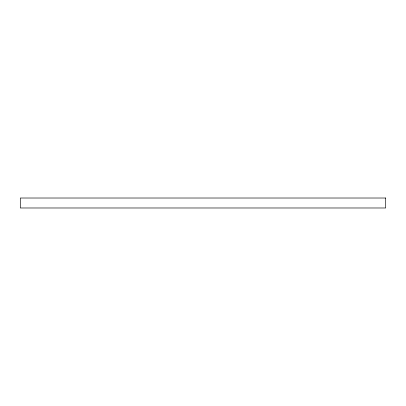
<?xml version="1.0" encoding="UTF-8"?>
<svg xmlns="http://www.w3.org/2000/svg" width="406" height="406" viewBox="0 0 406 406"><rect width="100%" height="100%" fill="white"/><g stroke="black" fill="none" stroke-linecap="round" stroke-linejoin="round"><path stroke-width="0.61" d="M385.7 198.016L20.3 198.016L20.3 207.984L385.7 207.984L385.7 198.016"/></g></svg>
